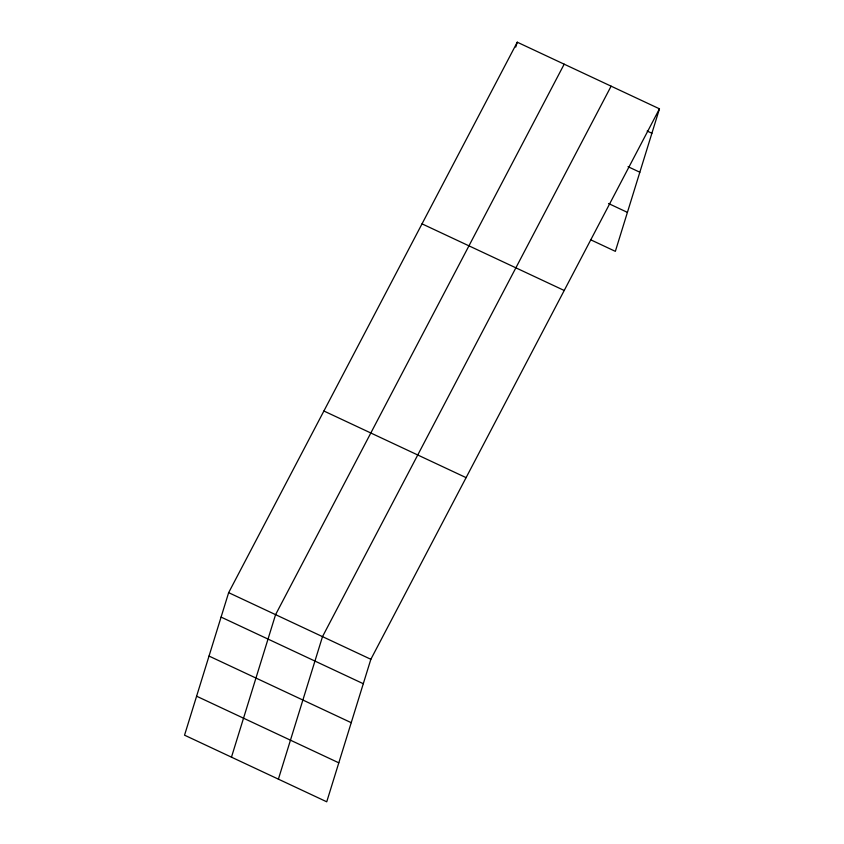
<?xml version="1.0" encoding="UTF-8"?>
<svg xmlns="http://www.w3.org/2000/svg" width="844" height="844" viewBox="0 0 844 844"><rect width="100%" height="100%" fill="white"/><g stroke="black" fill="none" stroke-linecap="round" stroke-linejoin="round"><path stroke-width="1.27" d="M228.65 592.657L184.541 735.177L326.733 801.8L370.854 659.291L659.459 108.823L517.266 42.2L228.65 592.657L370.854 659.291M231.467 757.163L275.577 614.654L564.193 64.186M278.393 779.149L322.503 636.64L611.119 86.172M515.747 47.085L517.266 42.2M659.459 108.823L615.35 251.343L590.589 239.738M647.179 131.042L651.895 133.257M628.041 166.701L639.836 172.218M608.545 203.531L627.409 212.371M422.021 223.85L564.225 290.484M323.896 411.007L466.088 477.641M221.086 617.091L363.289 683.714M209.027 656.062L351.231 722.686M196.599 696.205L338.803 762.828"/></g></svg>
